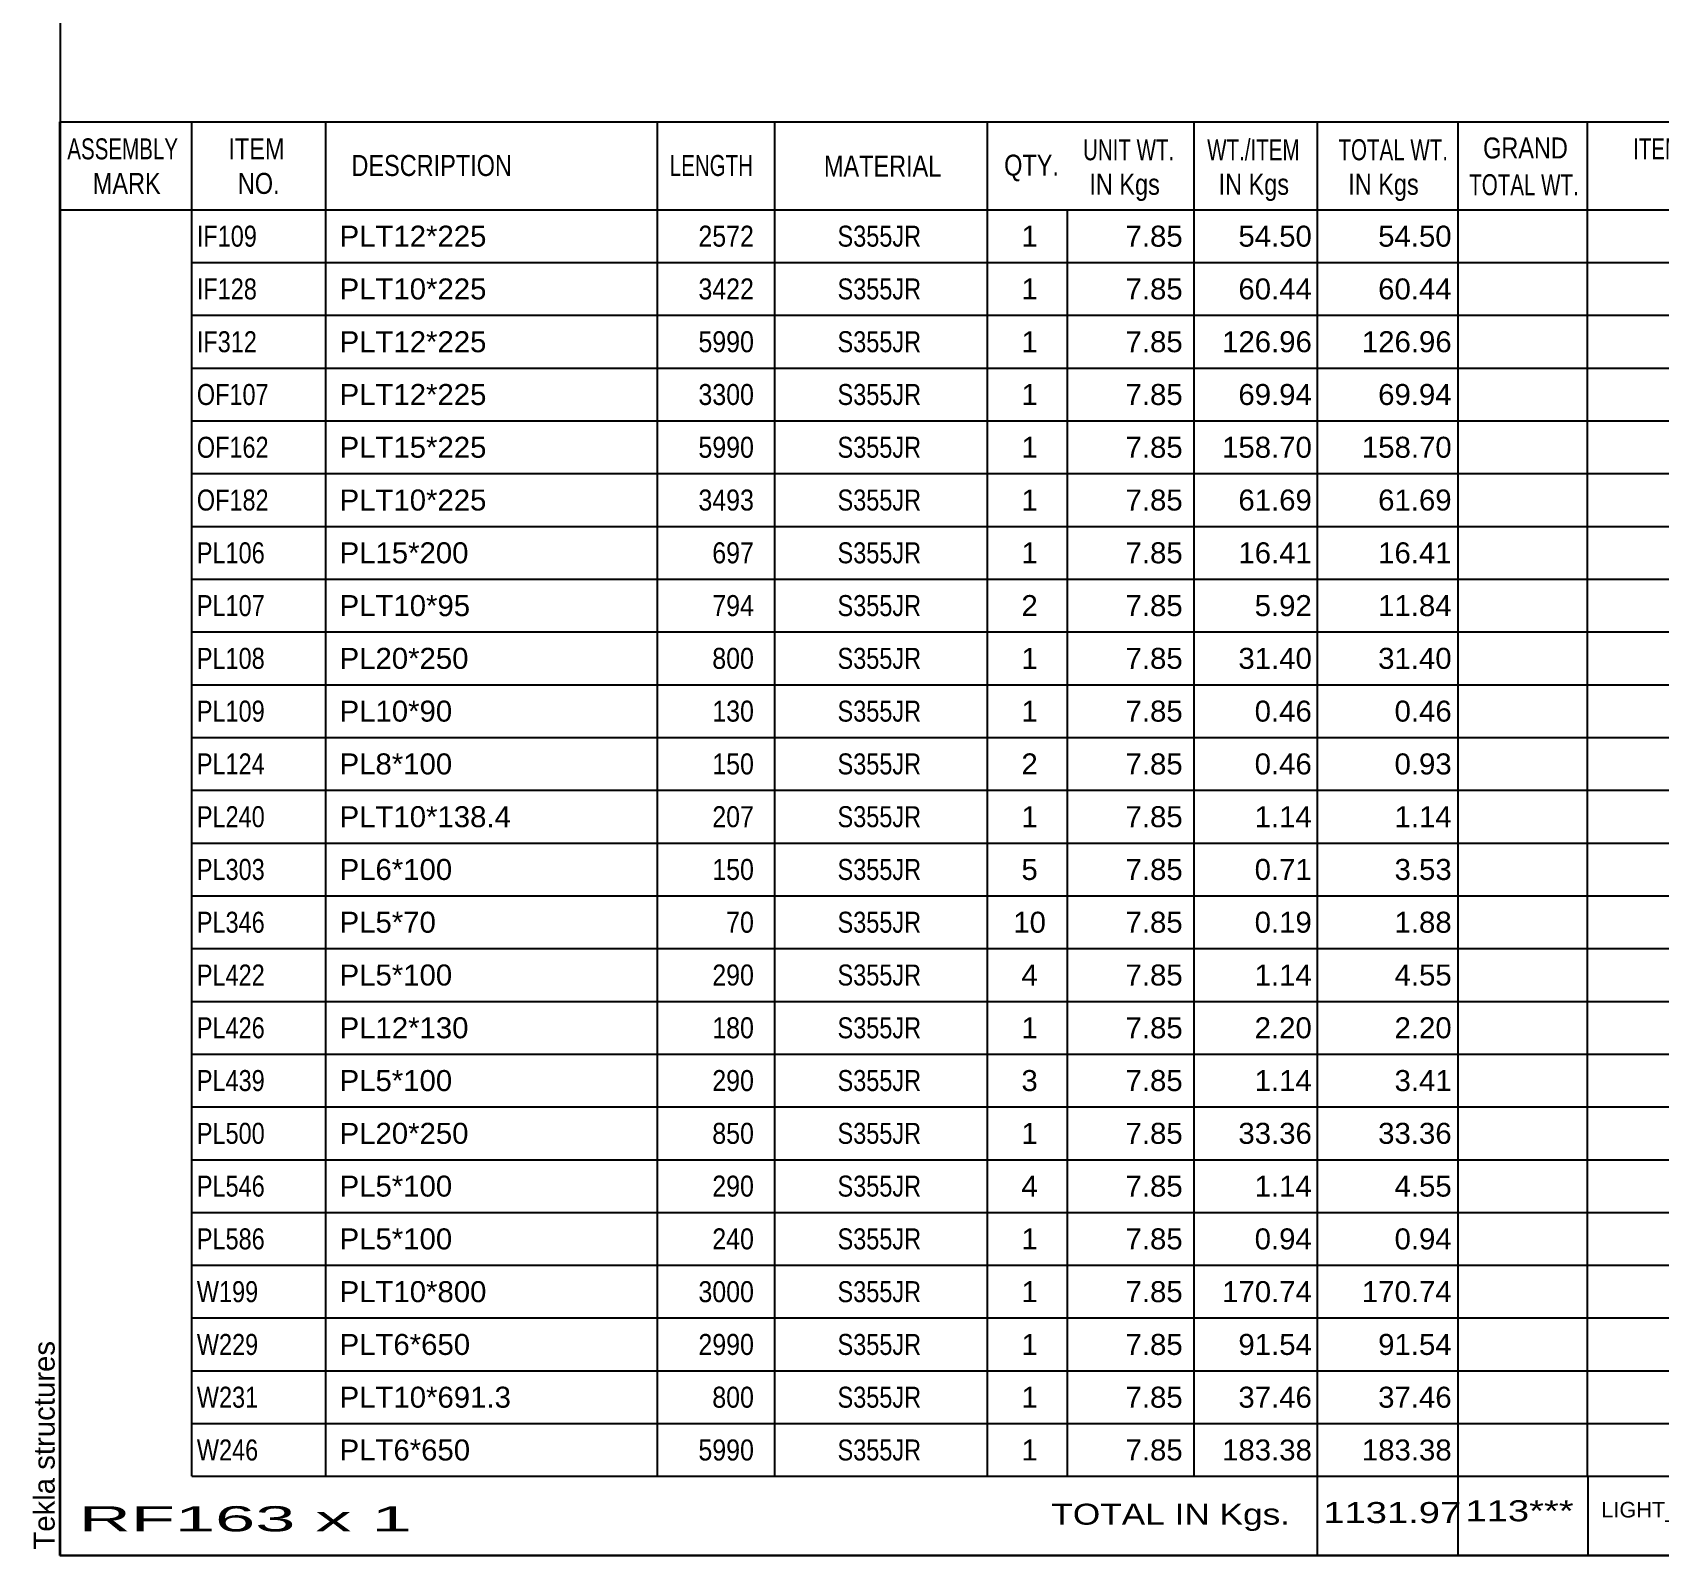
# Model space of a CAD drawing. Header units: millimetres. Extents: x -1017 to -614, y -187 to 90.
# Drawn here: x -1016.9 to -868.9, y -186.7 to -48.1 of the extents above; entities that cross this region are included whole.
import ezdxf

# ---------------------------------------------------------------- set-up
doc = ezdxf.new("R2010")
doc.units = ezdxf.units.MM
doc.styles.add('Arial', font='ARIAL.TTF', dxfattribs={"height": 0.2})

# ---------------------------------------------------------------- blocks, each defined once
blk = doc.blocks.new('Unknown-624476614-1210')
at = {"color": 5, "linetype": 'Continuous'}
for p, q in [((-1014.34, 90.37), (-1014.34, -186.63)), ((-1014.34, -186.63), (-614.34, -186.63))]:
    blk.add_line(p, q, dxfattribs=at)
at = {"color": 174, "linetype": 'Continuous', "style": 'Arial'}
blk.add_text('Tekla structures', height=1.9102, rotation=90, dxfattribs=at).set_placement((-1014.84, -186.13))
blk = doc.blocks.new('CBS_BOM-624476614-10799')
at = {"color": 7, "linetype": 'Continuous'}
for p, q in [((-1014.37, -64.26), (-1014.37, -56.26)), ((-1014.37, -56.26), (-859.45, -56.26)), ((-1002.37, -64.26), (-1002.37, -56.26)), ((-990.18, -64.26), (-990.18, -56.26)), ((-960.01, -64.26), (-960.01, -56.26)), ((-949.34, -64.26), (-949.34, -56.26)), ((-930.02, -64.26), (-930.02, -56.26)), ((-911.22, -64.26), (-911.22, -56.26)), ((-900.01, -64.26), (-900.01, -56.26)), ((-887.22, -64.26), (-887.22, -56.26)), ((-875.47, -64.26), (-875.47, -56.26)), ((-1014.37, -64.26), (-859.45, -64.26)), ((-1014.37, -69.06), (-1014.37, -64.26)), ((-1002.37, -69.06), (-1002.37, -64.26)), ((-990.18, -69.06), (-990.18, -64.26)), ((-960.01, -69.06), (-960.01, -64.26)), ((-949.34, -69.06), (-949.34, -64.26)), ((-930.02, -69.06), (-930.02, -64.26)), ((-922.75, -69.06), (-922.75, -64.26)), ((-911.22, -69.06), (-911.22, -64.26)), ((-900.01, -69.06), (-900.01, -64.26)), ((-887.22, -69.06), (-887.22, -64.26)), ((-875.45, -69.06), (-875.45, -64.26)), ((-1014.37, -73.86), (-1014.37, -69.06)), ((-1002.37, -69.06), (-859.45, -69.06)), ((-1002.37, -73.86), (-1002.37, -69.06)), ((-990.18, -73.86), (-990.18, -69.06)), ((-960.01, -73.86), (-960.01, -69.06)), ((-949.34, -73.86), (-949.34, -69.06)), ((-930.02, -73.86), (-930.02, -69.06)), ((-922.75, -73.86), (-922.75, -69.06)), ((-911.22, -73.86), (-911.22, -69.06)), ((-900.01, -73.86), (-900.01, -69.06)), ((-887.22, -73.86), (-887.22, -69.06)), ((-875.45, -73.86), (-875.45, -69.06)), ((-1014.37, -78.66), (-1014.37, -73.86)), ((-1002.37, -73.86), (-859.45, -73.86)), ((-1002.37, -78.66), (-1002.37, -73.86)), ((-990.18, -78.66), (-990.18, -73.86)), ((-960.01, -78.66), (-960.01, -73.86)), ((-949.34, -78.66), (-949.34, -73.86)), ((-930.02, -78.66), (-930.02, -73.86)), ((-922.75, -78.66), (-922.75, -73.86)), ((-911.22, -78.66), (-911.22, -73.86)), ((-900.01, -78.66), (-900.01, -73.86)), ((-887.22, -78.66), (-887.22, -73.86)), ((-875.45, -78.66), (-875.45, -73.86)), ((-1014.37, -83.46), (-1014.37, -78.66)), ((-1002.37, -78.66), (-859.45, -78.66)), ((-1002.37, -83.46), (-1002.37, -78.66)), ((-990.18, -83.46), (-990.18, -78.66)), ((-960.01, -83.46), (-960.01, -78.66)), ((-949.34, -83.46), (-949.34, -78.66)), ((-930.02, -83.46), (-930.02, -78.66)), ((-922.75, -83.46), (-922.75, -78.66)), ((-911.22, -83.46), (-911.22, -78.66)), ((-900.01, -83.46), (-900.01, -78.66)), ((-887.22, -83.46), (-887.22, -78.66)), ((-875.45, -83.46), (-875.45, -78.66)), ((-1014.37, -88.26), (-1014.37, -83.46)), ((-1002.37, -83.46), (-859.45, -83.46)), ((-1002.37, -88.26), (-1002.37, -83.46)), ((-990.18, -88.26), (-990.18, -83.46)), ((-960.01, -88.26), (-960.01, -83.46)), ((-949.34, -88.26), (-949.34, -83.46)), ((-930.02, -88.26), (-930.02, -83.46)), ((-922.75, -88.26), (-922.75, -83.46)), ((-911.22, -88.26), (-911.22, -83.46)), ((-900.01, -88.26), (-900.01, -83.46)), ((-887.22, -88.26), (-887.22, -83.46)), ((-875.45, -88.26), (-875.45, -83.46)), ((-1014.37, -93.06), (-1014.37, -88.26)), ((-1002.37, -88.26), (-859.45, -88.26)), ((-1002.37, -93.06), (-1002.37, -88.26)), ((-990.18, -93.06), (-990.18, -88.26)), ((-960.01, -93.06), (-960.01, -88.26)), ((-949.34, -93.06), (-949.34, -88.26)), ((-930.02, -93.06), (-930.02, -88.26)), ((-922.75, -93.06), (-922.75, -88.26)), ((-911.22, -93.06), (-911.22, -88.26)), ((-900.01, -93.06), (-900.01, -88.26)), ((-887.22, -93.06), (-887.22, -88.26)), ((-875.45, -93.06), (-875.45, -88.26)), ((-1014.37, -97.86), (-1014.37, -93.06)), ((-1002.37, -93.06), (-859.45, -93.06)), ((-1002.37, -97.86), (-1002.37, -93.06)), ((-990.18, -97.86), (-990.18, -93.06)), ((-960.01, -97.86), (-960.01, -93.06)), ((-949.34, -97.86), (-949.34, -93.06)), ((-930.02, -97.86), (-930.02, -93.06)), ((-922.75, -97.86), (-922.75, -93.06)), ((-911.22, -97.86), (-911.22, -93.06)), ((-900.01, -97.86), (-900.01, -93.06)), ((-887.22, -97.86), (-887.22, -93.06)), ((-875.45, -97.86), (-875.45, -93.06)), ((-1014.37, -102.66), (-1014.37, -97.86)), ((-1002.37, -97.86), (-859.45, -97.86)), ((-1002.37, -102.66), (-1002.37, -97.86)), ((-990.18, -102.66), (-990.18, -97.86)), ((-960.01, -102.66), (-960.01, -97.86)), ((-949.34, -102.66), (-949.34, -97.86)), ((-930.02, -102.66), (-930.02, -97.86)), ((-922.75, -102.66), (-922.75, -97.86)), ((-911.22, -102.66), (-911.22, -97.86)), ((-900.01, -102.66), (-900.01, -97.86)), ((-887.22, -102.66), (-887.22, -97.86)), ((-875.45, -102.66), (-875.45, -97.86)), ((-1014.37, -107.46), (-1014.37, -102.66)), ((-1002.37, -102.66), (-859.45, -102.66)), ((-1002.37, -107.46), (-1002.37, -102.66)), ((-990.18, -107.46), (-990.18, -102.66)), ((-960.01, -107.46), (-960.01, -102.66)), ((-949.34, -107.46), (-949.34, -102.66)), ((-930.02, -107.46), (-930.02, -102.66)), ((-922.75, -107.46), (-922.75, -102.66)), ((-911.22, -107.46), (-911.22, -102.66)), ((-900.01, -107.46), (-900.01, -102.66)), ((-887.22, -107.46), (-887.22, -102.66)), ((-875.45, -107.46), (-875.45, -102.66)), ((-1014.37, -112.26), (-1014.37, -107.46)), ((-1002.37, -107.46), (-859.45, -107.46)), ((-1002.37, -112.26), (-1002.37, -107.46)), ((-990.18, -112.26), (-990.18, -107.46)), ((-960.01, -112.26), (-960.01, -107.46)), ((-949.34, -112.26), (-949.34, -107.46)), ((-930.02, -112.26), (-930.02, -107.46)), ((-922.75, -112.26), (-922.75, -107.46)), ((-911.22, -112.26), (-911.22, -107.46)), ((-900.01, -112.26), (-900.01, -107.46)), ((-887.22, -112.26), (-887.22, -107.46)), ((-875.45, -112.26), (-875.45, -107.46)), ((-1014.37, -117.06), (-1014.37, -112.26)), ((-1002.37, -112.26), (-859.45, -112.26)), ((-1002.37, -117.06), (-1002.37, -112.26)), ((-990.18, -117.06), (-990.18, -112.26)), ((-960.01, -117.06), (-960.01, -112.26)), ((-949.34, -117.06), (-949.34, -112.26)), ((-930.02, -117.06), (-930.02, -112.26)), ((-922.75, -117.06), (-922.75, -112.26)), ((-911.22, -117.06), (-911.22, -112.26)), ((-900.01, -117.06), (-900.01, -112.26)), ((-887.22, -117.06), (-887.22, -112.26)), ((-875.45, -117.06), (-875.45, -112.26)), ((-1014.37, -121.86), (-1014.37, -117.06)), ((-1002.37, -117.06), (-859.45, -117.06)), ((-1002.37, -121.86), (-1002.37, -117.06)), ((-990.18, -121.86), (-990.18, -117.06)), ((-960.01, -121.86), (-960.01, -117.06)), ((-949.34, -121.86), (-949.34, -117.06)), ((-930.02, -121.86), (-930.02, -117.06)), ((-922.75, -121.86), (-922.75, -117.06)), ((-911.22, -121.86), (-911.22, -117.06)), ((-900.01, -121.86), (-900.01, -117.06)), ((-887.22, -121.86), (-887.22, -117.06)), ((-875.45, -121.86), (-875.45, -117.06)), ((-1014.37, -126.66), (-1014.37, -121.86)), ((-1002.37, -121.86), (-859.45, -121.86)), ((-1002.37, -126.66), (-1002.37, -121.86)), ((-990.18, -126.66), (-990.18, -121.86)), ((-960.01, -126.66), (-960.01, -121.86)), ((-949.34, -126.66), (-949.34, -121.86)), ((-930.02, -126.66), (-930.02, -121.86)), ((-922.75, -126.66), (-922.75, -121.86)), ((-911.22, -126.66), (-911.22, -121.86)), ((-900.01, -126.66), (-900.01, -121.86)), ((-887.22, -126.66), (-887.22, -121.86)), ((-875.45, -126.66), (-875.45, -121.86)), ((-1014.37, -131.46), (-1014.37, -126.66)), ((-1002.37, -126.66), (-859.45, -126.66)), ((-1002.37, -131.46), (-1002.37, -126.66)), ((-990.18, -131.46), (-990.18, -126.66)), ((-960.01, -131.46), (-960.01, -126.66)), ((-949.34, -131.46), (-949.34, -126.66)), ((-930.02, -131.46), (-930.02, -126.66)), ((-922.75, -131.46), (-922.75, -126.66)), ((-911.22, -131.46), (-911.22, -126.66)), ((-900.01, -131.46), (-900.01, -126.66)), ((-887.22, -131.46), (-887.22, -126.66)), ((-875.45, -131.46), (-875.45, -126.66)), ((-1014.37, -136.26), (-1014.37, -131.46)), ((-1002.37, -131.46), (-859.45, -131.46)), ((-1002.37, -136.26), (-1002.37, -131.46)), ((-990.18, -136.26), (-990.18, -131.46)), ((-960.01, -136.26), (-960.01, -131.46)), ((-949.34, -136.26), (-949.34, -131.46)), ((-930.02, -136.26), (-930.02, -131.46)), ((-922.75, -136.26), (-922.75, -131.46)), ((-911.22, -136.26), (-911.22, -131.46)), ((-900.01, -136.26), (-900.01, -131.46)), ((-887.22, -136.26), (-887.22, -131.46)), ((-875.45, -136.26), (-875.45, -131.46)), ((-1014.37, -141.06), (-1014.37, -136.26)), ((-1002.37, -136.26), (-859.45, -136.26)), ((-1002.37, -141.06), (-1002.37, -136.26)), ((-990.18, -141.06), (-990.18, -136.26)), ((-960.01, -141.06), (-960.01, -136.26)), ((-949.34, -141.06), (-949.34, -136.26)), ((-930.02, -141.06), (-930.02, -136.26)), ((-922.75, -141.06), (-922.75, -136.26)), ((-911.22, -141.06), (-911.22, -136.26)), ((-900.01, -141.06), (-900.01, -136.26)), ((-887.22, -141.06), (-887.22, -136.26)), ((-875.45, -141.06), (-875.45, -136.26)), ((-1014.37, -145.86), (-1014.37, -141.06)), ((-1002.37, -141.06), (-859.45, -141.06)), ((-1002.37, -145.86), (-1002.37, -141.06)), ((-990.18, -145.86), (-990.18, -141.06)), ((-960.01, -145.86), (-960.01, -141.06)), ((-949.34, -145.86), (-949.34, -141.06)), ((-930.02, -145.86), (-930.02, -141.06)), ((-922.75, -145.86), (-922.75, -141.06)), ((-911.22, -145.86), (-911.22, -141.06)), ((-900.01, -145.86), (-900.01, -141.06)), ((-887.22, -145.86), (-887.22, -141.06)), ((-875.45, -145.86), (-875.45, -141.06)), ((-1014.37, -150.66), (-1014.37, -145.86)), ((-1002.37, -145.86), (-859.45, -145.86)), ((-1002.37, -150.66), (-1002.37, -145.86)), ((-990.18, -150.66), (-990.18, -145.86)), ((-960.01, -150.66), (-960.01, -145.86)), ((-949.34, -150.66), (-949.34, -145.86)), ((-930.02, -150.66), (-930.02, -145.86)), ((-922.75, -150.66), (-922.75, -145.86)), ((-911.22, -150.66), (-911.22, -145.86)), ((-900.01, -150.66), (-900.01, -145.86)), ((-887.22, -150.66), (-887.22, -145.86)), ((-875.45, -150.66), (-875.45, -145.86)), ((-1014.37, -155.46), (-1014.37, -150.66)), ((-1002.37, -150.66), (-859.45, -150.66)), ((-1002.37, -155.46), (-1002.37, -150.66)), ((-990.18, -155.46), (-990.18, -150.66)), ((-960.01, -155.46), (-960.01, -150.66)), ((-949.34, -155.46), (-949.34, -150.66)), ((-930.02, -155.46), (-930.02, -150.66)), ((-922.75, -155.46), (-922.75, -150.66)), ((-911.22, -155.46), (-911.22, -150.66)), ((-900.01, -155.46), (-900.01, -150.66)), ((-887.22, -155.46), (-887.22, -150.66)), ((-875.45, -155.46), (-875.45, -150.66)), ((-1014.37, -160.26), (-1014.37, -155.46)), ((-1002.37, -155.46), (-859.45, -155.46)), ((-1002.37, -160.26), (-1002.37, -155.46)), ((-990.18, -160.26), (-990.18, -155.46)), ((-960.01, -160.26), (-960.01, -155.46)), ((-949.34, -160.26), (-949.34, -155.46)), ((-930.02, -160.26), (-930.02, -155.46)), ((-922.75, -160.26), (-922.75, -155.46)), ((-911.22, -160.26), (-911.22, -155.46)), ((-900.01, -160.26), (-900.01, -155.46)), ((-887.22, -160.26), (-887.22, -155.46)), ((-875.45, -160.26), (-875.45, -155.46)), ((-1014.37, -165.06), (-1014.37, -160.26)), ((-1002.37, -160.26), (-859.45, -160.26)), ((-1002.37, -165.06), (-1002.37, -160.26)), ((-990.18, -165.06), (-990.18, -160.26)), ((-960.01, -165.06), (-960.01, -160.26)), ((-949.34, -165.06), (-949.34, -160.26)), ((-930.02, -165.06), (-930.02, -160.26)), ((-922.75, -165.06), (-922.75, -160.26)), ((-911.22, -165.06), (-911.22, -160.26)), ((-900.01, -165.06), (-900.01, -160.26)), ((-887.22, -165.06), (-887.22, -160.26)), ((-875.45, -165.06), (-875.45, -160.26)), ((-1014.37, -169.86), (-1014.37, -165.06)), ((-1002.37, -165.06), (-859.45, -165.06)), ((-1002.37, -169.86), (-1002.37, -165.06)), ((-990.18, -169.86), (-990.18, -165.06)), ((-960.01, -169.86), (-960.01, -165.06)), ((-949.34, -169.86), (-949.34, -165.06)), ((-930.02, -169.86), (-930.02, -165.06)), ((-922.75, -169.86), (-922.75, -165.06)), ((-911.22, -169.86), (-911.22, -165.06)), ((-900.01, -169.86), (-900.01, -165.06)), ((-887.22, -169.86), (-887.22, -165.06)), ((-875.45, -169.86), (-875.45, -165.06)), ((-1014.37, -174.66), (-1014.37, -169.86)), ((-1002.37, -169.86), (-859.45, -169.86)), ((-1002.37, -174.66), (-1002.37, -169.86)), ((-990.18, -174.66), (-990.18, -169.86)), ((-960.01, -174.66), (-960.01, -169.86)), ((-949.34, -174.66), (-949.34, -169.86)), ((-930.02, -174.66), (-930.02, -169.86)), ((-922.75, -174.66), (-922.75, -169.86)), ((-911.22, -174.66), (-911.22, -169.86)), ((-900.01, -174.66), (-900.01, -169.86)), ((-887.22, -174.66), (-887.22, -169.86)), ((-875.45, -174.66), (-875.45, -169.86)), ((-1014.37, -179.46), (-1014.37, -174.66)), ((-1002.37, -174.66), (-859.45, -174.66)), ((-1002.37, -179.46), (-1002.37, -174.66)), ((-990.18, -179.46), (-990.18, -174.66)), ((-960.01, -179.46), (-960.01, -174.66)), ((-949.34, -179.46), (-949.34, -174.66)), ((-930.02, -179.46), (-930.02, -174.66)), ((-922.75, -179.46), (-922.75, -174.66)), ((-911.22, -179.46), (-911.22, -174.66)), ((-900.01, -179.46), (-900.01, -174.66)), ((-887.22, -179.46), (-887.22, -174.66)), ((-875.45, -179.46), (-875.45, -174.66)), ((-1014.37, -186.66), (-1014.37, -179.48)), ((-1002.37, -179.46), (-859.45, -179.46)), ((-900.01, -186.66), (-900.01, -179.48)), ((-887.22, -186.66), (-887.22, -179.48)), ((-875.41, -186.66), (-875.41, -179.48)), ((-1014.37, -186.66), (-859.45, -186.66))]:
    blk.add_line(p, q, dxfattribs=at)
at = {"color": 3, "linetype": 'Continuous', "style": 'Arial'}
for s, height, width, p in [('GRAND', 1.91, 0.8, (-884.95, -59.6)), ('ASSEMBLY', 1.91, 0.7, (-1013.69, -59.68)), ('ITEM', 1.91, 0.8, (-999.04, -59.68)), ('UNIT WT.', 1.91, 0.7, (-921.33, -59.76)), ('WT./ITEM', 1.91, 0.7, (-910.04, -59.76)), ('TOTAL WT.', 1.91, 0.7, (-898.1, -59.76)), ('ITEM TYPE', 1.91, 0.7, (-871.31, -59.68)), ('DESCRIPTION', 1.9102, 0.8, (-987.85, -61.19)), ('LENGTH', 1.91, 0.7, (-958.91, -61.19)), ('MATERIAL', 1.91, 0.8, (-944.89, -61.24)), ('QTY.', 1.91, 0.8, (-928.5, -61.16)), ('MARK', 1.91, 0.8, (-1011.37, -62.82)), ('NO.', 1.91, 0.8, (-998.18, -62.82)), ('IN Kgs', 1.91, 0.8, (-920.75, -62.9)), ('IN Kgs', 1.91, 0.8, (-909, -62.9)), ('IN Kgs', 1.91, 0.8, (-897.21, -62.9)), ('TOTAL WT.', 1.91, 0.7, (-886.21, -62.94))]:
    blk.add_text(s, height=height, dxfattribs=dict(at, width=width)).set_placement(p)
at = {"color": 7, "linetype": 'Continuous', "style": 'Arial'}
for s, width, p in [('IF109', 0.8, (-1001.91, -67.62)), ('2572', 0.85, (-956.3, -67.62)), ('S355JR', 0.8, (-943.65, -67.62)), ('IF128', 0.8, (-1001.91, -72.42)), ('3422', 0.85, (-956.3, -72.42)), ('S355JR', 0.8, (-943.65, -72.42)), ('IF312', 0.8, (-1001.91, -77.22)), ('5990', 0.85, (-956.3, -77.22)), ('S355JR', 0.8, (-943.65, -77.22)), ('OF107', 0.8, (-1001.91, -82.02)), ('3300', 0.85, (-956.3, -82.02)), ('S355JR', 0.8, (-943.65, -82.02)), ('OF162', 0.8, (-1001.91, -86.82)), ('5990', 0.85, (-956.3, -86.82)), ('S355JR', 0.8, (-943.65, -86.82)), ('OF182', 0.8, (-1001.91, -91.62)), ('3493', 0.85, (-956.3, -91.62)), ('S355JR', 0.8, (-943.65, -91.62)), ('PL106', 0.8, (-1001.91, -96.42)), ('697', 0.85, (-955.04, -96.42)), ('S355JR', 0.8, (-943.65, -96.42)), ('PL107', 0.8, (-1001.91, -101.22)), ('794', 0.85, (-955.04, -101.22)), ('S355JR', 0.8, (-943.65, -101.22)), ('PL108', 0.8, (-1001.91, -106.02)), ('800', 0.85, (-955.04, -106.02)), ('S355JR', 0.8, (-943.65, -106.02)), ('PL109', 0.8, (-1001.91, -110.82)), ('130', 0.85, (-955.04, -110.82)), ('S355JR', 0.8, (-943.65, -110.82)), ('PL124', 0.8, (-1001.91, -115.62)), ('150', 0.85, (-955.04, -115.62)), ('S355JR', 0.8, (-943.65, -115.62)), ('PL240', 0.8, (-1001.91, -120.42)), ('207', 0.85, (-955.04, -120.42)), ('S355JR', 0.8, (-943.65, -120.42)), ('PL303', 0.8, (-1001.91, -125.22)), ('150', 0.85, (-955.04, -125.22)), ('S355JR', 0.8, (-943.65, -125.22)), ('PL346', 0.8, (-1001.91, -130.02)), ('70', 0.85, (-953.78, -130.02)), ('S355JR', 0.8, (-943.65, -130.02)), ('PL422', 0.8, (-1001.91, -134.82)), ('290', 0.85, (-955.04, -134.82)), ('S355JR', 0.8, (-943.65, -134.82)), ('PL426', 0.8, (-1001.91, -139.62)), ('180', 0.85, (-955.04, -139.62)), ('S355JR', 0.8, (-943.65, -139.62)), ('PL439', 0.8, (-1001.91, -144.42)), ('290', 0.85, (-955.04, -144.42)), ('S355JR', 0.8, (-943.65, -144.42)), ('PL500', 0.8, (-1001.91, -149.22)), ('850', 0.85, (-955.04, -149.22)), ('S355JR', 0.8, (-943.65, -149.22)), ('PL546', 0.8, (-1001.91, -154.02)), ('290', 0.85, (-955.04, -154.02)), ('S355JR', 0.8, (-943.65, -154.02)), ('PL586', 0.8, (-1001.91, -158.82)), ('240', 0.85, (-955.04, -158.82)), ('S355JR', 0.8, (-943.65, -158.82)), ('W199', 0.8, (-1001.91, -163.62)), ('3000', 0.85, (-956.3, -163.62)), ('S355JR', 0.8, (-943.65, -163.62)), ('W229', 0.8, (-1001.91, -168.42)), ('2990', 0.85, (-956.3, -168.42)), ('S355JR', 0.8, (-943.65, -168.42)), ('W231', 0.8, (-1001.91, -173.22)), ('800', 0.85, (-955.04, -173.22)), ('S355JR', 0.8, (-943.65, -173.22)), ('W246', 0.8, (-1001.91, -178.02)), ('5990', 0.85, (-956.3, -178.02)), ('S355JR', 0.8, (-943.65, -178.02))]:
    blk.add_text(s, height=1.91, dxfattribs=dict(at, width=width)).set_placement(p)
for s, height, p in [('PLT12*225', 1.91, (-988.93, -67.62)), ('1', 1.91, (-926.93, -67.62)), ('7.85', 1.91, (-917.46, -67.62)), ('54.50', 1.91, (-907.2, -67.62)), ('54.50', 1.91, (-894.49, -67.62)), ('PLT10*225', 1.91, (-988.93, -72.42)), ('1', 1.91, (-926.93, -72.42)), ('7.85', 1.91, (-917.46, -72.42)), ('60.44', 1.91, (-907.2, -72.42)), ('60.44', 1.91, (-894.49, -72.42)), ('PLT12*225', 1.91, (-988.93, -77.22)), ('1', 1.91, (-926.93, -77.22)), ('7.85', 1.91, (-917.46, -77.22)), ('126.96', 1.91, (-908.68, -77.22)), ('126.96', 1.91, (-895.97, -77.22)), ('PLT12*225', 1.91, (-988.93, -82.02)), ('1', 1.91, (-926.93, -82.02)), ('7.85', 1.91, (-917.46, -82.02)), ('69.94', 1.91, (-907.2, -82.02)), ('69.94', 1.91, (-894.49, -82.02)), ('PLT15*225', 1.91, (-988.93, -86.82)), ('1', 1.91, (-926.93, -86.82)), ('7.85', 1.91, (-917.46, -86.82)), ('158.70', 1.91, (-908.68, -86.82)), ('158.70', 1.91, (-895.97, -86.82)), ('PLT10*225', 1.91, (-988.93, -91.62)), ('1', 1.91, (-926.93, -91.62)), ('7.85', 1.91, (-917.46, -91.62)), ('61.69', 1.91, (-907.2, -91.62)), ('61.69', 1.91, (-894.49, -91.62)), ('PL15*200', 1.91, (-988.93, -96.42)), ('1', 1.91, (-926.93, -96.42)), ('7.85', 1.91, (-917.46, -96.42)), ('16.41', 1.91, (-907.2, -96.42)), ('16.41', 1.91, (-894.49, -96.42)), ('PLT10*95', 1.91, (-988.93, -101.22)), ('2', 1.91, (-926.93, -101.22)), ('7.85', 1.91, (-917.46, -101.22)), ('5.92', 1.91, (-905.72, -101.22)), ('11.84', 1.91, (-894.49, -101.22)), ('PL20*250', 1.91, (-988.93, -106.02)), ('1', 1.91, (-926.93, -106.02)), ('7.85', 1.91, (-917.46, -106.02)), ('31.40', 1.91, (-907.2, -106.02)), ('31.40', 1.91, (-894.49, -106.02)), ('PL10*90', 1.91, (-988.93, -110.82)), ('1', 1.91, (-926.93, -110.82)), ('7.85', 1.91, (-917.46, -110.82)), ('0.46', 1.91, (-905.72, -110.82)), ('0.46', 1.91, (-893, -110.82)), ('PL8*100', 1.91, (-988.93, -115.62)), ('2', 1.91, (-926.93, -115.62)), ('7.85', 1.91, (-917.46, -115.62)), ('0.46', 1.91, (-905.72, -115.62)), ('0.93', 1.91, (-893, -115.62)), ('PLT10*138.4', 1.9102, (-988.93, -120.42)), ('1', 1.91, (-926.93, -120.42)), ('7.85', 1.91, (-917.46, -120.42)), ('1.14', 1.91, (-905.72, -120.42)), ('1.14', 1.91, (-893, -120.42)), ('PL6*100', 1.91, (-988.93, -125.22)), ('5', 1.91, (-926.93, -125.22)), ('7.85', 1.91, (-917.46, -125.22)), ('0.71', 1.91, (-905.72, -125.22)), ('3.53', 1.91, (-893, -125.22)), ('PL5*70', 1.91, (-988.93, -130.02)), ('10', 1.91, (-927.67, -130.02)), ('7.85', 1.91, (-917.46, -130.02)), ('0.19', 1.91, (-905.72, -130.02)), ('1.88', 1.91, (-893, -130.02)), ('PL5*100', 1.91, (-988.93, -134.82)), ('4', 1.91, (-926.93, -134.82)), ('7.85', 1.91, (-917.46, -134.82)), ('1.14', 1.91, (-905.72, -134.82)), ('4.55', 1.91, (-893, -134.82)), ('PL12*130', 1.91, (-988.93, -139.62)), ('1', 1.91, (-926.93, -139.62)), ('7.85', 1.91, (-917.46, -139.62)), ('2.20', 1.91, (-905.72, -139.62)), ('2.20', 1.91, (-893, -139.62)), ('PL5*100', 1.91, (-988.93, -144.42)), ('3', 1.91, (-926.93, -144.42)), ('7.85', 1.91, (-917.46, -144.42)), ('1.14', 1.91, (-905.72, -144.42)), ('3.41', 1.91, (-893, -144.42)), ('PL20*250', 1.91, (-988.93, -149.22)), ('1', 1.91, (-926.93, -149.22)), ('7.85', 1.91, (-917.46, -149.22)), ('33.36', 1.91, (-907.2, -149.22)), ('33.36', 1.91, (-894.49, -149.22)), ('PL5*100', 1.91, (-988.93, -154.02)), ('4', 1.91, (-926.93, -154.02)), ('7.85', 1.91, (-917.46, -154.02)), ('1.14', 1.91, (-905.72, -154.02)), ('4.55', 1.91, (-893, -154.02)), ('PL5*100', 1.91, (-988.93, -158.82)), ('1', 1.91, (-926.93, -158.82)), ('7.85', 1.91, (-917.46, -158.82)), ('0.94', 1.91, (-905.72, -158.82)), ('0.94', 1.91, (-893, -158.82)), ('PLT10*800', 1.91, (-988.93, -163.62)), ('1', 1.91, (-926.93, -163.62)), ('7.85', 1.91, (-917.46, -163.62)), ('170.74', 1.91, (-908.68, -163.62)), ('170.74', 1.91, (-895.97, -163.62)), ('PLT6*650', 1.91, (-988.93, -168.42)), ('1', 1.91, (-926.93, -168.42)), ('7.85', 1.91, (-917.46, -168.42)), ('91.54', 1.91, (-907.2, -168.42)), ('91.54', 1.91, (-894.49, -168.42)), ('PLT10*691.3', 1.9102, (-988.93, -173.22)), ('1', 1.91, (-926.93, -173.22)), ('7.85', 1.91, (-917.46, -173.22)), ('37.46', 1.91, (-907.2, -173.22)), ('37.46', 1.91, (-894.49, -173.22)), ('PLT6*650', 1.91, (-988.93, -178.02)), ('1', 1.91, (-926.93, -178.02)), ('7.85', 1.91, (-917.46, -178.02)), ('183.38', 1.91, (-908.68, -178.02)), ('183.38', 1.91, (-895.97, -178.02))]:
    blk.add_text(s, height=height, dxfattribs=at).set_placement(p)
at = {"color": 6, "linetype": 'Continuous', "style": 'Arial'}
for s, height, width, p in [('TOTAL IN Kgs.', 1.9102, 1.2, (-924.21, -183.86)), ('1131.97', 1.91, 1.3, (-899.48, -183.71)), ('113***', 1.91, 1.3, (-886.55, -183.55)), ('RF163 x 1', 2.292, 2.05, (-1012.65, -184.47))]:
    blk.add_text(s, height=height, dxfattribs=dict(at, width=width)).set_placement(p)
blk.add_text('LIGHT_STEEL', height=1.4135, dxfattribs=at).set_placement((-874.2, -183.2))

msp = doc.modelspace()

# ---------------------------------------------------------------- block references
for name in ['Unknown-624476614-1210', 'CBS_BOM-624476614-10799']:
    msp.add_blockref(name, (0, 0))

doc.saveas('drawing.dxf')
